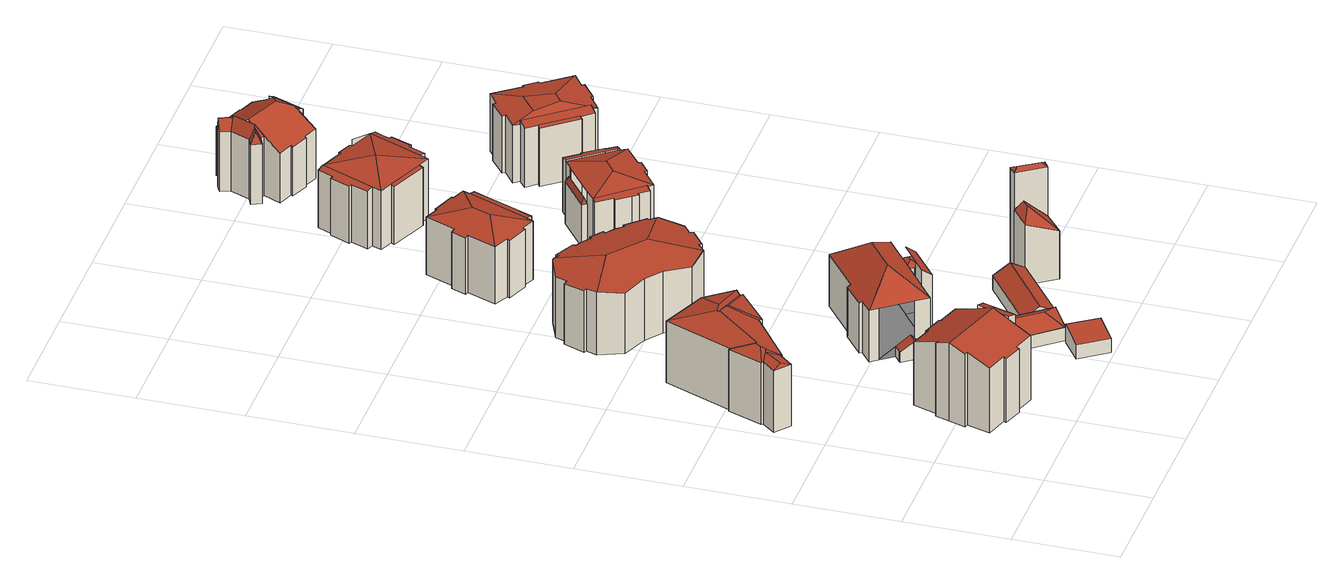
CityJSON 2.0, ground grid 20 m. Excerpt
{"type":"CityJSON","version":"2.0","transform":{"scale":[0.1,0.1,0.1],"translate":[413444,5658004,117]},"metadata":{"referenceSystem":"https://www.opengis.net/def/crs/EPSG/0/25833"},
"CityObjects":{
"building1":{"type":"Building","attributes":{"Gemeindeschluessel":14612000,"Geometrietyp2DReferenz":"3000","function":"31001_9998","roofType":"9999"},"children":["building1-1","building1-2"]},
"building1-1":{"type":"BuildingPart","attributes":{"Dachtyp_tdc":"tdcGableRoof","Dachneigung":19.77,"QualitaetDacherkennung":33,"Geometrietyp2DReferenz":"3000","measuredHeight":16.28,"roofType":"3100"},"parents":["building1"],"geometry":[{"type":"MultiSurface","lod":"2","boundaries":[[[0,1,2,3]],[[1,4,5,2]],[[4,6,7,5]],[[6,8,9,7]],[[8,10,11,9]],[[10,12,13,11]],[[12,14,15,13]],[[14,16,17,15]],[[16,18,19,17]],[[18,20,21,19]],[[20,22,23,21]],[[22,24,25,23]],[[24,26,27,25]],[[26,28,29,27]],[[28,30,31,29]],[[30,32,33,31]],[[32,34,35,33]],[[36,0,3,37]],[[38,39,34,32,30,28,26,24,22,20,18,16]],[[16,14,12,10,8,6,4,1,0,36,40,38]],[[3,2,5,7,9,11,13,15,17,19,21,23,25,27,29,31,33,35,41,37]]],"semantics":{"surfaces":[{"type":"WallSurface"},{"type":"RoofSurface"},{"type":"GroundSurface"}],"values":[0,0,0,0,0,0,0,0,0,0,0,0,0,0,0,0,0,0,1,1,2]}}]},
"building1-2":{"type":"BuildingPart","attributes":{"Dachtyp_tdc":"tdcPolyFlatRoof","Dachneigung":17.88,"QualitaetDacherkennung":44,"Geometrietyp2DReferenz":"3000","measuredHeight":15.7,"roofType":"2100"},"parents":["building1"],"geometry":[{"type":"MultiSurface","lod":"2","boundaries":[[[42,43,44,35]],[[43,45,46,44]],[[45,47,48,46]],[[47,49,50,48]],[[49,51,52,50]],[[51,53,54,52]],[[53,55,37,54]],[[55,36,37]],[[42,35,34]],[[39,56,40,55,53,51,49,47,45,43,42]],[[44,46,48,50,52,54,37,41,35]]],"semantics":{"surfaces":[{"type":"WallSurface"},{"type":"RoofSurface"},{"type":"GroundSurface"}],"values":[0,0,0,0,0,0,0,0,0,1,2]}}]},
"building2":{"type":"Building","attributes":{"Dachtyp_tdc":"tdcFreeFormRoof","Gemeindeschluessel":14612000,"Dachneigung":14.22,"QualitaetDacherkennung":23,"Geometrietyp2DReferenz":"3000","measuredHeight":14.41,"function":"31001_9998","roofType":"5000"},"geometry":[{"type":"Solid","lod":"2","boundaries":[[[[57,58,59,60]],[[58,61,62,59]],[[61,63,64,62]],[[63,65,66,64]],[[65,67,68,66]],[[67,69,70,68]],[[69,71,72,70]],[[71,73,74,72]],[[73,75,76,74]],[[77,78,79,73,71]],[[77,71,69]],[[78,77,69,67]],[[80,81,79,78,67,65]],[[82,80,65,63]],[[83,82,63,61]],[[84,83,61,58]],[[85,86,87,84,58,57]],[[85,57,88]],[[86,85,88,89]],[[87,86,89,90]],[[91,81,80,82,83,84,87,90,92]],[[93,91,92,94]],[[93,94,75]],[[79,81,91,93,75,73]],[[76,95,96,97,98,99,60,59,62,64,66,68,70,72,74]],[[75,94,95,76]],[[94,92,96,95]],[[92,90,97,96]],[[90,89,98,97]],[[89,88,99,98]],[[88,57,60,99]]]],"semantics":{"surfaces":[{"type":"WallSurface"},{"type":"RoofSurface"},{"type":"GroundSurface"}],"values":[[0,0,0,0,0,0,0,0,0,1,1,1,1,1,1,1,1,1,1,1,1,1,1,1,2,0,0,0,0,0,0]]}}]},
"building3":{"type":"Building","attributes":{"Dachtyp_tdc":"tdcPolyFlatRoof","Gemeindeschluessel":14612000,"Dachneigung":29.02,"QualitaetDacherkennung":52,"Geometrietyp2DReferenz":"3000","measuredHeight":4.4,"function":"31001_9998","roofType":"2100"},"geometry":[{"type":"Solid","lod":"2","boundaries":[[[[100,101,102,103]],[[101,104,105,102]],[[104,106,107,105]],[[106,108,109,107]],[[108,100,103,109]],[[108,106,104,101,100]],[[103,102,105,107,109]]]],"semantics":{"surfaces":[{"type":"WallSurface"},{"type":"RoofSurface"},{"type":"GroundSurface"}],"values":[[0,0,0,0,0,1,2]]}}]},
"building4":{"type":"Building","attributes":{"Dachtyp_tdc":"tdcPolyFlatRoof","Gemeindeschluessel":14612000,"Dachneigung":8.91,"QualitaetDacherkennung":63,"Geometrietyp2DReferenz":"3000","measuredHeight":3.82,"function":"31001_9998","roofType":"2100"},"geometry":[{"type":"Solid","lod":"2","boundaries":[[[[110,111,112,113]],[[111,114,115,112]],[[114,116,117,115]],[[116,110,113,117]],[[116,114,111,110]],[[113,112,115,117]]]],"semantics":{"surfaces":[{"type":"WallSurface"},{"type":"RoofSurface"},{"type":"GroundSurface"}],"values":[[0,0,0,0,1,2]]}}]},
"building5":{"type":"Building","attributes":{"Dachtyp_tdc":"tdcFreeFormRoof","Gemeindeschluessel":14612000,"Dachneigung":30.27,"QualitaetDacherkennung":52,"Geometrietyp2DReferenz":"3000","measuredHeight":4.64,"function":"31001_9998","roofType":"5000"},"geometry":[{"type":"Solid","lod":"2","boundaries":[[[[118,119,120,121]],[[119,122,123,120]],[[122,124,125,123]],[[124,126,127,125]],[[126,118,121,127]],[[126,128,129,130,118]],[[129,128,124,122,131]],[[130,129,131,119]],[[119,118,130]],[[126,124,128]],[[122,119,131]],[[121,120,123,125,127]]]],"semantics":{"surfaces":[{"type":"WallSurface"},{"type":"RoofSurface"},{"type":"GroundSurface"}],"values":[[0,0,0,0,0,1,1,1,0,0,0,2]]}}]},
"building6":{"type":"Building","attributes":{"Gemeindeschluessel":14612000,"Geometrietyp2DReferenz":"3000","function":"31001_9998","roofType":"9999"},"children":["building6-1","building6-2","building6-3","building6-4"]},
"building6-1":{"type":"BuildingPart","attributes":{"Dachtyp_tdc":"tdcPolyFlatRoof","Dachneigung":38.25,"QualitaetDacherkennung":37,"Geometrietyp2DReferenz":"3000","measuredHeight":14.03,"roofType":"2100"},"parents":["building6"],"geometry":[{"type":"MultiSurface","lod":"2","boundaries":[[[132,133,134,135]],[[133,136,134]],[[137,132,135,138,139]],[[137,140,133,132]],[[135,134,141,138]]],"semantics":{"surfaces":[{"type":"WallSurface"},{"type":"RoofSurface"},{"type":"GroundSurface"}],"values":[0,0,0,1,2]}}]},
"building6-2":{"type":"BuildingPart","attributes":{"Dachtyp_tdc":"tdcFreeFormRoof","Dachneigung":39.05,"QualitaetDacherkennung":53,"Geometrietyp2DReferenz":"3000","measuredHeight":15.36,"roofType":"5000"},"parents":["building6"],"geometry":[{"type":"MultiSurface","lod":"2","boundaries":[[[142,143,144,145]],[[143,146,147,144]],[[146,148,149,147]],[[148,150,151,149]],[[150,152,153,151]],[[152,154,155,153]],[[154,156,157,155]],[[156,158,157]],[[136,159,160,134]],[[159,161,162,160]],[[161,163,162]],[[164,165,166,167,168]],[[154,152,150,148,146,169]],[[146,143,142,170,171,165,172,169]],[[145,144,147,149,151,153,155,157,141,134,160,162,173,167,166,174,175]],[[165,171,174,166]],[[171,170,175,174]],[[170,142,145,175]],[[165,164,161,159,172]],[[159,136,176,156,154,169,172]]],"semantics":{"surfaces":[{"type":"WallSurface"},{"type":"RoofSurface"},{"type":"GroundSurface"}],"values":[0,0,0,0,0,0,0,0,0,0,0,0,1,1,2,0,0,0,1,1]}}]},
"building6-3":{"type":"BuildingPart","attributes":{"Dachtyp_tdc":"tdcGableRoof","Dachneigung":31.83,"QualitaetDacherkennung":11,"Geometrietyp2DReferenz":"3000","measuredHeight":3.83,"roofType":"3100"},"parents":["building6"],"geometry":[{"type":"MultiSurface","lod":"2","boundaries":[[[163,177,178,162]],[[177,179,180,178]],[[179,181,182,180]],[[181,183,184,182]],[[183,185,186,184]],[[179,177,163,187]],[[187,185,168,185,183,181,179]],[[186,167,186,173,162,178,180,182,184]]],"semantics":{"surfaces":[{"type":"WallSurface"},{"type":"RoofSurface"},{"type":"GroundSurface"}],"values":[0,0,0,0,0,1,1,2]}}]},
"building6-4":{"type":"BuildingPart","attributes":{"Dachtyp_tdc":"tdcFreeFormRoof","Dachneigung":32.34,"QualitaetDacherkennung":12,"Geometrietyp2DReferenz":"3000","measuredHeight":10.21,"roofType":"5000"},"parents":["building6"],"geometry":[{"type":"MultiSurface","lod":"2","boundaries":[[[158,188,189,157]],[[188,190,191,189]],[[192,193,139,190]],[[194,192,190,188]],[[194,188,158]],[[192,194,158,193]],[[157,189,191,138,141]]],"semantics":{"surfaces":[{"type":"WallSurface"},{"type":"RoofSurface"},{"type":"GroundSurface"}],"values":[0,0,1,1,1,1,2]}}]},
"building7":{"type":"Building","attributes":{"Dachtyp_tdc":"tdcFreeFormRoof","Gemeindeschluessel":14612000,"Dachneigung":12.61,"QualitaetDacherkennung":68,"Geometrietyp2DReferenz":"3000","measuredHeight":14.64,"function":"31001_9998","roofType":"5000"},"geometry":[{"type":"Solid","lod":"2","boundaries":[[[[195,196,197,198]],[[196,199,200,197]],[[199,201,202,200]],[[201,203,204,202]],[[203,205,206,204]],[[205,207,208,206]],[[207,209,210,208]],[[209,211,212,210]],[[211,213,214,212]],[[198,197,200,202,204,206,208,210,212,214,215,216,217,218,219,220,221,222,223,224,225,226,227,228,229,230,231,232,233,234,235,236]],[[213,237,215,214]],[[237,238,216,215]],[[238,239,217,216]],[[239,240,218,217]],[[240,241,219,218]],[[241,242,220,219]],[[242,243,221,220]],[[243,244,222,221]],[[244,245,223,222]],[[245,246,224,223]],[[246,247,225,224]],[[247,248,226,225]],[[248,249,227,226]],[[249,250,228,227]],[[250,251,229,228]],[[251,252,230,229]],[[252,253,231,230]],[[253,254,232,231]],[[254,255,233,232]],[[255,256,234,233]],[[256,257,235,234]],[[257,258,236,235]],[[258,195,198,236]],[[241,240,239,259,260,261,245,244,243,242]],[[262,263,256,255,254,253,252,251,250]],[[262,260,259,238,237,213,211,209,207,205,203,201,199,196,195,258,257,263]],[[246,261,260,262,250,249,248,247]],[[246,245,261]],[[257,256,263]],[[239,238,259]]]],"semantics":{"surfaces":[{"type":"WallSurface"},{"type":"GroundSurface"},{"type":"RoofSurface"}],"values":[[0,0,0,0,0,0,0,0,0,1,0,0,0,0,0,0,0,0,0,0,0,0,0,0,0,0,0,0,0,0,0,0,0,2,2,2,2,0,0,0]]}}]},
"building8":{"type":"Building","attributes":{"Dachtyp_tdc":"tdcGableRoof","Gemeindeschluessel":14612000,"Dachneigung":29.6,"QualitaetDacherkennung":66,"Geometrietyp2DReferenz":"3000","measuredHeight":4.76,"function":"31001_9998","roofType":"3100"},"geometry":[{"type":"Solid","lod":"2","boundaries":[[[[264,265,266,267]],[[265,268,269,266]],[[268,270,271,269]],[[270,264,267,271]],[[268,265,272]],[[264,270,273]],[[265,264,273,272]],[[270,268,272,273]],[[267,266,269,271]]]],"semantics":{"surfaces":[{"type":"WallSurface"},{"type":"RoofSurface"},{"type":"GroundSurface"}],"values":[[0,0,0,0,0,0,1,1,2]]}}]},
"building9":{"type":"Building","attributes":{"Gemeindeschluessel":14612000,"Geometrietyp2DReferenz":"3000","function":"31001_9998","roofType":"9999"},"children":["building9-1","building9-2","building9-3"]},
"building9-1":{"type":"BuildingPart","attributes":{"Dachtyp_tdc":"tdcHipRoof","Dachneigung":13.97,"QualitaetDacherkennung":75,"Geometrietyp2DReferenz":"3000","measuredHeight":13.38,"roofType":"3200"},"parents":["building9"],"geometry":[{"type":"MultiSurface","lod":"2","boundaries":[[[274,275,276,277]],[[275,278,279,276]],[[278,280,281,279]],[[280,282,283,281]],[[282,284,285,283]],[[284,286,287,285]],[[286,288,289,287]],[[288,290,291,289]],[[292,293,294,295]],[[293,296,297,294]],[[296,298,299,297]],[[298,300,301,299]],[[300,302,303,301]],[[302,304,305,303]],[[304,306,307,305]],[[306,308,309,307]],[[308,274,277,309]],[[304,302,300,298,296,293,310]],[[288,286,284,282,280,278,311]],[[293,292,290,288,311,310]],[[278,275,274,308,306,304,310,311]],[[277,276,279,281,283,285,287,289,291,295,294,297,299,301,303,305,307,309]]],"semantics":{"surfaces":[{"type":"WallSurface"},{"type":"RoofSurface"},{"type":"GroundSurface"}],"values":[0,0,0,0,0,0,0,0,0,0,0,0,0,0,0,0,0,1,1,1,1,2]}}]},
"building9-2":{"type":"BuildingPart","attributes":{"Dachtyp_tdc":"tdcFreeFormRoof","Dachneigung":73.82,"QualitaetDacherkennung":34,"Geometrietyp2DReferenz":"3000","measuredHeight":11.13,"roofType":"5000"},"parents":["building9"],"geometry":[{"type":"MultiSurface","lod":"2","boundaries":[[[312,313,314,315]],[[313,316,317,314]],[[316,318,319,317]],[[320,318,316]],[[321,320,316,313]],[[321,313,312]],[[320,321,312,318]],[[314,317,319,315]]],"semantics":{"surfaces":[{"type":"WallSurface"},{"type":"RoofSurface"},{"type":"GroundSurface"}],"values":[0,0,0,1,1,1,1,2]}}]},
"building9-3":{"type":"BuildingPart","attributes":{"Dachtyp_tdc":"tdcPolyFlatRoof","Dachneigung":15.11,"QualitaetDacherkennung":60,"Geometrietyp2DReferenz":"3000","measuredHeight":12.25,"roofType":"2100"},"parents":["building9"],"geometry":[{"type":"MultiSurface","lod":"2","boundaries":[[[322,319,318]],[[322,323,324,319]],[[323,292,295,324]],[[290,325,326,291]],[[325,327,315,326]],[[327,312,315]],[[325,290,292,323,322,327]],[[319,324,295,291,326,315]]],"semantics":{"surfaces":[{"type":"WallSurface"},{"type":"RoofSurface"},{"type":"GroundSurface"}],"values":[0,0,0,0,0,0,1,2]}}]},
"building10":{"type":"Building","attributes":{"Dachtyp_tdc":"tdcHipAndGableRoof","Gemeindeschluessel":14612000,"Dachneigung":42.43,"QualitaetDacherkennung":3,"Geometrietyp2DReferenz":"3000","measuredHeight":13.98,"function":"31001_9998","roofType":"5000"},"geometry":[{"type":"Solid","lod":"2","boundaries":[[[[328,329,330,331]],[[329,332,333,330]],[[332,334,335,333]],[[334,328,331,335]],[[332,329,336]],[[328,334,337]],[[329,328,337,336]],[[334,332,336,337]],[[331,330,333,335]]]],"semantics":{"surfaces":[{"type":"WallSurface"},{"type":"RoofSurface"},{"type":"GroundSurface"}],"values":[[0,0,0,0,1,0,1,1,2]]}}]},
"building11":{"type":"Building","attributes":{"Dachtyp_tdc":"tdcFreeFormRoof","Gemeindeschluessel":14612000,"Dachneigung":34.94,"QualitaetDacherkennung":4,"Geometrietyp2DReferenz":"3000","measuredHeight":20.67,"function":"31001_9998","roofType":"5000"},"geometry":[{"type":"Solid","lod":"2","boundaries":[[[[338,339,340]],[[341,338,340,342]],[[335,343,344,331]],[[340,339,343,335]],[[339,345,344,343]],[[345,342,331,344]],[[342,340,335,331]],[[341,342,345]],[[338,341,345,339]]]],"semantics":{"surfaces":[{"type":"RoofSurface"},{"type":"GroundSurface"},{"type":"WallSurface"}],"values":[[0,0,1,2,2,2,2,0,0]]}}]},
"building12":{"type":"Building","attributes":{"Gemeindeschluessel":14612000,"Geometrietyp2DReferenz":"3000","function":"31001_9998","roofType":"9999"},"children":["building12-1","building12-2","building12-3","building12-4"]},
"building12-1":{"type":"BuildingPart","attributes":{"Dachtyp_tdc":"tdcPolyFlatRoof","Dachneigung":14.98,"QualitaetDacherkennung":64,"Geometrietyp2DReferenz":"3000","measuredHeight":11.66,"roofType":"2100"},"parents":["building12"],"geometry":[{"type":"MultiSurface","lod":"2","boundaries":[[[346,347,348,349,350]],[[347,351,352,348]],[[351,353,354,352]],[[353,355,356,354]],[[355,357,358,356]],[[357,359,360,358]],[[359,361,362,363,360]],[[359,357,355,353,351,347,346,361]],[[363,349,348,352,354,356,358,360]]],"semantics":{"surfaces":[{"type":"WallSurface"},{"type":"RoofSurface"},{"type":"GroundSurface"}],"values":[0,0,0,0,0,0,0,1,2]}}]},
"building12-2":{"type":"BuildingPart","attributes":{"Dachtyp_tdc":"tdcPolyFlatRoof","Dachneigung":14.12,"QualitaetDacherkennung":52,"Geometrietyp2DReferenz":"3000","measuredHeight":11.65,"roofType":"2100"},"parents":["building12"],"geometry":[{"type":"MultiSurface","lod":"2","boundaries":[[[364,365,366,367,368]],[[365,369,370,366]],[[369,371,372,370]],[[371,373,374,372]],[[373,375,376,374]],[[375,377,378,376]],[[377,379,380,378]],[[379,381,382,383,380]],[[379,377,375,373,371,369,365,364,381]],[[383,367,366,370,372,374,376,378,380]]],"semantics":{"surfaces":[{"type":"WallSurface"},{"type":"RoofSurface"},{"type":"GroundSurface"}],"values":[0,0,0,0,0,0,0,0,1,2]}}]},
"building12-3":{"type":"BuildingPart","attributes":{"Dachtyp_tdc":"tdcHipRoof","Dachneigung":14.1,"QualitaetDacherkennung":66,"Geometrietyp2DReferenz":"3000","measuredHeight":12.8,"roofType":"3200"},"parents":["building12"],"geometry":[{"type":"MultiSurface","lod":"2","boundaries":[[[384,385,386,387]],[[385,388,389,386]],[[388,368,367,389]],[[382,390,391,383]],[[390,392,391]],[[393,394,395,396,397]],[[394,350,349,395]],[[362,398,399,363]],[[398,400,401,399]],[[400,402,403,401]],[[402,384,387,403]],[[398,362,350,404]],[[382,368,388,405]],[[350,394,393,390,382,405,404]],[[388,385,384,402,400,398,404,405]],[[387,386,389,367,383,391,396,395,349,363,399,401,403]]],"semantics":{"surfaces":[{"type":"WallSurface"},{"type":"RoofSurface"},{"type":"GroundSurface"}],"values":[0,0,0,0,0,0,0,0,0,0,0,1,1,1,1,2]}}]},
"building12-4":{"type":"BuildingPart","attributes":{"Dachtyp_tdc":"tdcFreeFormRoof","Dachneigung":68.48,"QualitaetDacherkennung":34,"Geometrietyp2DReferenz":"3000","measuredHeight":9.92,"roofType":"5000"},"parents":["building12"],"geometry":[{"type":"MultiSurface","lod":"2","boundaries":[[[392,406,407,391]],[[406,408,409,407]],[[408,410,411,409]],[[410,397,396,411]],[[397,410,408,412]],[[413,412,408,406]],[[413,406,392]],[[412,413,392,397]],[[407,409,411,396,391]]],"semantics":{"surfaces":[{"type":"WallSurface"},{"type":"RoofSurface"},{"type":"GroundSurface"}],"values":[0,0,0,0,1,1,1,1,2]}}]},
"building13":{"type":"Building","attributes":{"Gemeindeschluessel":14612000,"Geometrietyp2DReferenz":"3000","function":"31001_9998","roofType":"9999"},"children":["building13-1","building13-2","building13-3","building13-4"]},
"building13-1":{"type":"BuildingPart","attributes":{"Dachtyp_tdc":"tdcPolyFlatRoof","Dachneigung":13.31,"QualitaetDacherkennung":67,"Geometrietyp2DReferenz":"3000","measuredHeight":12.29,"roofType":"2100"},"parents":["building13"],"geometry":[{"type":"MultiSurface","lod":"2","boundaries":[[[414,415,416,417]],[[415,418,419,416]],[[418,420,421,419]],[[420,422,423,421]],[[422,424,425,423]],[[424,426,427,425]],[[426,428,429,427]],[[428,426,424,422,420,418,415,414]],[[417,416,419,421,423,425,427,429]]],"semantics":{"surfaces":[{"type":"WallSurface"},{"type":"RoofSurface"},{"type":"GroundSurface"}],"values":[0,0,0,0,0,0,0,1,2]}}]},
"building13-2":{"type":"BuildingPart","attributes":{"Dachtyp_tdc":"tdcPolyFlatRoof","Dachneigung":15,"QualitaetDacherkennung":30,"Geometrietyp2DReferenz":"3000","measuredHeight":12.25,"roofType":"2100"},"parents":["building13"],"geometry":[{"type":"MultiSurface","lod":"2","boundaries":[[[430,431,432,433]],[[431,434,435,432]],[[434,436,437,435]],[[436,434,431,430]],[[433,432,435,437]]],"semantics":{"surfaces":[{"type":"WallSurface"},{"type":"RoofSurface"},{"type":"GroundSurface"}],"values":[0,0,0,1,2]}}]},
"building13-3":{"type":"BuildingPart","attributes":{"Dachtyp_tdc":"tdcTentRoof","Dachneigung":12.57,"QualitaetDacherkennung":67,"Geometrietyp2DReferenz":"3000","measuredHeight":13.76,"roofType":"3500"},"parents":["building13"],"geometry":[{"type":"MultiSurface","lod":"2","boundaries":[[[438,439,440,441]],[[439,442,443,440]],[[444,445,446,447]],[[445,448,430,433,446]],[[449,436,437,436]],[[436,450,451,437]],[[450,414,417,451]],[[428,452,429]],[[452,453,454,429]],[[453,438,441,454]],[[445,444,455,456]],[[450,436,449,448,445,456]],[[428,414,450,456]],[[455,442,439,438,453,452,428,456]],[[441,440,443,457,447,446,433,437,451,417,429,454]]],"semantics":{"surfaces":[{"type":"WallSurface"},{"type":"RoofSurface"},{"type":"GroundSurface"}],"values":[0,0,0,0,0,0,0,0,0,0,1,1,1,1,2]}}]},
"building13-4":{"type":"BuildingPart","attributes":{"Dachtyp_tdc":"tdcPolyFlatRoof","Dachneigung":13.42,"QualitaetDacherkennung":65,"Geometrietyp2DReferenz":"3000","measuredHeight":13.5,"roofType":"2100"},"parents":["building13"],"geometry":[{"type":"MultiSurface","lod":"2","boundaries":[[[458,443,442]],[[458,459,460,443]],[[459,461,462,460]],[[461,463,464,462]],[[463,465,466,464]],[[465,467,468,466]],[[467,469,470,468]],[[469,471,472,470]],[[471,444,447,472]],[[444,471,469,467,465,463,461,459,458,455]],[[457,443,460,462,464,466,468,470,472,447]]],"semantics":{"surfaces":[{"type":"WallSurface"},{"type":"RoofSurface"},{"type":"GroundSurface"}],"values":[0,0,0,0,0,0,0,0,0,1,2]}}]},
"building14":{"type":"Building","attributes":{"Gemeindeschluessel":14612000,"Geometrietyp2DReferenz":"3000","function":"31001_9998","roofType":"9999"},"children":["building14-1","building14-2","building14-3"]},
"building14-1":{"type":"BuildingPart","attributes":{"Dachtyp_tdc":"tdcGableAndHippedGRoof","Dachneigung":29.34,"QualitaetDacherkennung":48,"Geometrietyp2DReferenz":"3000","measuredHeight":14.38,"roofType":"9999"},"parents":["building14"],"geometry":[{"type":"MultiSurface","lod":"2","boundaries":[[[473,474,475,476]],[[474,477,478,475]],[[477,479,480,478]],[[481,482,483,484]],[[485,486,487]],[[486,488,479,477,474,473,489,490,491,492,493,494,495,496,497,487]],[[497,498,499,500,501,502,503,504,482,481,505,485,487]],[[483,506,507,508,509,510,511,512,513,514,515,516,517,518,476,475,478,480,519,520,484]],[[482,504,506,483]],[[504,503,507,506]],[[503,502,508,507]],[[502,501,509,508]],[[501,500,510,509]],[[500,499,511,510]],[[493,492,515,514,521]],[[492,491,516,515]],[[491,490,517,516]],[[490,489,518,517]],[[489,473,476,518]]],"semantics":{"surfaces":[{"type":"WallSurface"},{"type":"RoofSurface"},{"type":"GroundSurface"}],"values":[0,0,0,0,1,1,1,2,0,0,0,0,0,0,0,0,0,0,0]}}]},
"building14-2":{"type":"BuildingPart","attributes":{"Dachtyp_tdc":"tdcFreeFormRoof","Dachneigung":64.26,"QualitaetDacherkennung":20,"Geometrietyp2DReferenz":"3000","measuredHeight":14.97,"roofType":"5000"},"parents":["building14"],"geometry":[{"type":"MultiSurface","lod":"2","boundaries":[[[522,523,524,525]],[[523,526,527,524]],[[526,528,529,527]],[[528,530,531,529]],[[530,532,533,534,531]],[[535,536,511,499]],[[535,537,538,536]],[[537,539,540,538]],[[539,541,542,540]],[[541,522,525,542]],[[537,535,543,544,545]],[[535,499,546,543]],[[499,498,547,496,548,549,546]],[[548,494,521,494,532,530,550,551,549]],[[530,528,526,550]],[[526,523,522,551,550]],[[522,541,544,543,546,549,551]],[[541,539,545,544]],[[539,537,545]],[[525,524,527,529,531,534,514,513,512,511,536,538,540,542]]],"semantics":{"surfaces":[{"type":"WallSurface"},{"type":"RoofSurface"},{"type":"GroundSurface"}],"values":[0,0,0,0,0,0,0,0,0,0,1,1,1,1,1,1,1,1,1,2]}}]},
"building14-3":{"type":"BuildingPart","attributes":{"Dachtyp_tdc":"tdcPolyFlatRoof","Dachneigung":32.77,"QualitaetDacherkennung":67,"Geometrietyp2DReferenz":"3000","measuredHeight":13.02,"roofType":"2100"},"parents":["building14"],"geometry":[{"type":"MultiSurface","lod":"2","boundaries":[[[552,553,554,480,479]],[[553,555,556,554]],[[555,557,481,484,556]],[[557,555,553,552,488,558,559,505]],[[480,554,556,484,520,519]]],"semantics":{"surfaces":[{"type":"WallSurface"},{"type":"RoofSurface"},{"type":"GroundSurface"}],"values":[0,0,0,1,2]}}]},
"building15":{"type":"Building","attributes":{"Gemeindeschluessel":14612000,"Geometrietyp2DReferenz":"3000","function":"31001_9998","roofType":"9999"},"children":["building15-1","building15-2","building15-3"]},
"building15-1":{"type":"BuildingPart","attributes":{"Dachtyp_tdc":"tdcPolyFlatRoof","Dachneigung":13.31,"QualitaetDacherkennung":44,"Geometrietyp2DReferenz":"3000","measuredHeight":12.23,"roofType":"2100"},"parents":["building15"],"geometry":[{"type":"MultiSurface","lod":"2","boundaries":[[[560,561,562,563]],[[561,564,565,562]],[[564,566,567,568,565]],[[566,564,561,560,569]],[[570,563,562,565,568]]],"semantics":{"surfaces":[{"type":"WallSurface"},{"type":"RoofSurface"},{"type":"GroundSurface"}],"values":[0,0,0,1,2]}}]},
"building15-2":{"type":"BuildingPart","attributes":{"Dachtyp_tdc":"tdcPolyFlatRoof","Dachneigung":11.84,"QualitaetDacherkennung":62,"Geometrietyp2DReferenz":"3000","measuredHeight":12.64,"roofType":"2100"},"parents":["building15"],"geometry":[{"type":"MultiSurface","lod":"2","boundaries":[[[567,571,572,568]],[[571,573,574,575,572]],[[576,577,578,579,580]],[[577,560,563,578]],[[570,568,572,575,579,578,563]],[[560,577,576,573,571,567,569]]],"semantics":{"surfaces":[{"type":"WallSurface"},{"type":"GroundSurface"},{"type":"RoofSurface"}],"values":[0,0,0,0,1,2]}}]},
"building15-3":{"type":"BuildingPart","attributes":{"Dachtyp_tdc":"tdcCutTentRoof","Dachneigung":13.09,"QualitaetDacherkennung":73,"Geometrietyp2DReferenz":"3000","measuredHeight":13.3,"roofType":"9999"},"parents":["building15"],"geometry":[{"type":"MultiSurface","lod":"2","boundaries":[[[581,582,583,584]],[[582,585,586,583]],[[585,587,588,586]],[[587,589,590,588]],[[589,591,592,590]],[[591,593,594,592]],[[593,595,596,594]],[[595,580,579,596]],[[574,597,598,575]],[[597,599,600,598]],[[599,601,602,600]],[[601,603,604,602]],[[603,605,606,604]],[[605,607,608,606]],[[607,609,610,608]],[[609,611,612,610]],[[611,581,584,612]],[[595,593,591,589,587,585,613,614]],[[597,574,580,595,614,615]],[[607,605,603,601,599,597,615,616]],[[585,582,581,611,609,607,616,613]],[[616,615,614,613]],[[584,583,586,588,590,592,594,596,579,575,598,600,602,604,606,608,610,612]]],"semantics":{"surfaces":[{"type":"WallSurface"},{"type":"RoofSurface"},{"type":"GroundSurface"}],"values":[0,0,0,0,0,0,0,0,0,0,0,0,0,0,0,0,0,1,1,1,1,1,2]}}]}
},
"vertices":[
[233,94,146],[191,107,146],[191,107,12],[233,94,12],[189,102,144],[189,102,12],[150,114,144],[150,114,12],[152,119,146],[152,119,12],[110,132,146],[110,132,12],[123,177,163],[123,177,12],[116,179,163],[116,179,12],[126,211,175],[126,211,12],[135,238,164],[135,238,12],[142,235,164],[142,235,12],[158,285,144],[158,285,12],[200,271,144],[200,271,12],[201,276,142],[201,276,12],[240,264,142],[240,264,12],[239,259,144],[239,259,12],[281,246,144],[281,246,12],[267,201,162],[267,201,12],[247,138,163],[247,138,12],[257,170,175],[262,184,169],[252,155,169],[257,170,12],
[267,201,169],[285,196,163],[285,196,12],[282,186,163],[282,186,12],[278,174,163],[278,174,12],[272,155,163],[272,155,12],[269,142,163],[269,142,12],[265,132,163],[265,132,12],[247,138,169],[257,170,169],
[1,494,141],[23,520,141],[23,520,13],[1,494,13],[19,523,141],[19,523,13],[45,590,141],[45,590,13],[49,589,141],[49,589,13],[102,721,141],[102,721,13],[193,684,141],[193,684,13],[234,632,141],[234,632,13],[220,622,141],[220,622,13],[224,618,141],[224,618,13],[161,642,154],[137,638,157],[135,636,157],[67,545,150],[135,633,158],[64,545,150],[58,536,149],[58,526,147],[22,489,146],[49,523,146],[55,524,147],[30,471,141],[52,497,141],[54,495,141],[163,629,152],[152,567,141],[165,626,152],[156,562,141],[156,562,13],[152,567,13],[54,495,13],[52,497,13],[30,471,13],
[354,194,37],[353,196,35],[353,196,11],[354,194,11],[395,229,35],[395,229,11],[416,202,54],[416,202,11],[375,170,54],[375,170,11],
[392,58,35],[439,92,44],[439,92,6],[392,58,6],[476,39,44],[476,39,6],[431,6,35],[431,6,6],
[439,92,37],[375,170,36],[375,170,10],[439,92,10],[416,202,49],[416,202,10],[441,171,49],[441,171,10],[480,122,48],[480,122,10],[479,122,49],[448,133,56],[439,93,38],[402,191,56],
[390,321,134],[378,337,149],[378,337,9],[390,321,9],[378,337,116],[453,370,134],[453,370,9],[453,370,102],[441,385,149],[441,385,9],
[343,462,112],[346,457,116],[346,457,9],[343,462,9],[429,521,116],[429,521,9],[431,518,116],[431,518,9],[440,506,116],[440,506,9],[455,487,116],[455,487,9],[499,430,116],[499,430,9],[471,408,116],[471,408,9],[471,408,102],[345,311,116],[345,311,9],[327,334,116],[327,334,9],[327,334,39],[286,388,116],[275,402,116],[275,402,9],[286,388,9],[286,388,10],[418,440,163],[297,427,112],[300,422,116],[355,392,163],[322,340,9],[300,422,9],[297,427,9],[441,385,116],
[310,320,39],[310,320,9],[305,327,47],[305,327,9],[288,349,30],[288,349,9],[292,352,30],[292,352,9],[305,362,30],[305,362,9],[322,340,47],
[489,384,102],[489,384,9],[460,361,102],[460,361,9],[462,382,111],[441,385,102],[468,387,111],
[307,954,131],[305,947,133],[305,947,5],[307,954,5],[319,941,132],[319,941,5],[337,928,132],[337,928,5],[341,933,131],[341,933,5],[364,915,131],[364,915,5],[360,910,132],[360,910,5],[376,898,132],[376,898,5],[388,883,133],[388,883,5],[393,887,132],[393,887,5],[422,852,5],[418,848,5],[428,833,5],[422,783,5],[403,769,5],[408,763,5],[371,736,5],[367,741,5],[350,727,5],[300,733,5],[267,776,5],[235,801,5],[184,821,5],[165,867,5],[173,889,5],[167,891,5],[183,932,5],[190,930,5],[199,952,5],[244,971,5],[260,965,5],[263,972,5],[422,852,134],[418,848,135],[428,833,136],[422,783,131],[403,769,132],[408,763,130],[371,736,133],[367,741,134],[350,727,135],[300,733,130],[267,776,133],[235,801,133],[184,821,130],[165,867,136],[173,889,134],[167,891,133],[183,932,130],[190,930,132],[199,952,131],[244,971,136],[260,965,136],[263,972,134],[427,835,137],[334,825,151],[348,727,136],[263,879,151],[248,970,137],
[441,171,38],[563,262,38],[563,262,9],[441,171,9],[600,214,41],[600,214,9],[480,122,41],[480,122,9],[583,236,57],[462,145,57],
[277,1166,137],[285,1164,139],[285,1164,20],[277,1166,20],[308,1222,139],[308,1222,20],[336,1210,140],[336,1210,20],[338,1214,139],[338,1214,20],[380,1197,141],[380,1197,20],[379,1193,142],[379,1193,20],[404,1183,142],[404,1183,20],[399,1170,142],[399,1170,20],[351,1051,142],[346,1038,142],[346,1038,20],[351,1051,20],[320,1048,141],[320,1048,20],[318,1044,140],[318,1044,20],[276,1060,139],[276,1060,20],[279,1065,140],[279,1065,20],[250,1078,139],[250,1078,20],[272,1135,139],[272,1135,20],[265,1137,137],[265,1137,20],[326,1110,154],[340,1146,154],
[401,1137,112],[411,1134,112],[411,1134,20],[401,1137,20],[384,1068,112],[384,1068,20],[374,1071,112],[374,1071,20],[381,1074,130],[404,1130,131],
[374,1071,139],[364,1046,139],[364,1046,20],[412,1165,139],[412,1165,20],[401,1137,139],
[678,196,103],[636,162,104],[636,162,4],[678,196,4],[600,214,129],[600,214,4],[642,247,128],[642,247,4],[638,221,144],[653,233,144],
[655,245,211],[657,258,205],[642,247,205],[680,208,211],[678,196,205],[657,258,4],[692,206,4],[692,206,205],
[566,1044,132],[578,1053,129],[578,1053,16],[566,1044,16],[566,1044,129],[599,1025,129],[599,1025,16],[603,1028,127],[603,1028,16],[630,992,127],[630,992,16],[627,989,129],[627,989,16],[639,972,129],[639,972,16],[629,964,132],[629,964,129],[629,964,16],
[528,884,132],[517,875,129],[517,875,16],[528,884,16],[528,884,129],[503,893,129],[503,893,16],[500,890,128],[500,890,16],[492,900,128],[492,900,16],[473,926,128],[473,926,16],[476,929,129],[476,929,16],[454,957,129],[454,957,16],[462,963,131],[462,963,129],[462,963,16],
[579,899,128],[575,903,129],[575,903,16],[579,899,16],[537,874,129],[537,874,16],[484,980,129],[484,980,16],[484,980,103],[548,1030,129],[549,1030,129],[549,1030,16],[548,1030,16],[548,1030,103],[637,952,129],[637,952,16],[599,922,129],[599,922,16],[603,917,128],[603,917,16],[566,970,144],[539,949,144],
[478,988,103],[478,988,16],[543,1038,103],[543,1038,16],[546,1034,103],[546,1034,16],[542,1031,115],[485,987,115],
[370,1339,142],[358,1344,139],[358,1344,20],[370,1339,20],[371,1378,139],[371,1378,20],[366,1380,138],[366,1380,20],[382,1419,138],[382,1419,20],[387,1417,139],[387,1417,20],[400,1447,139],[400,1447,20],[412,1442,143],[412,1442,20],
[462,1280,142],[459,1273,140],[459,1273,20],[462,1280,20],[385,1303,140],[385,1303,20],[388,1310,142],[388,1310,20],
[462,1428,141],[490,1417,141],[490,1417,20],[462,1428,20],[489,1411,143],[489,1411,20],[493,1289,143],[485,1271,143],[485,1271,20],[493,1289,20],[462,1280,143],[388,1310,143],[363,1321,142],[363,1321,20],[412,1442,142],[459,1423,143],[459,1423,20],[535,1392,143],[449,1356,157],[535,1392,20],
[489,1411,155],[548,1387,139],[548,1387,20],[542,1374,139],[542,1374,20],[535,1358,140],[535,1358,20],[542,1355,138],[542,1355,20],[526,1315,138],[526,1315,20],[520,1317,139],[520,1317,20],[506,1284,139],[506,1284,20],
[578,1640,121],[606,1629,121],[606,1629,19],[578,1640,19],[591,1594,143],[591,1594,19],[592,1594,143],[592,1594,19],[567,1532,144],[552,1497,122],[552,1497,19],[567,1532,19],[571,1542,150],[588,1584,150],[559,1571,163],[588,1585,149],[579,1644,118],[543,1658,118],[542,1655,121],[512,1667,121],[504,1646,134],[499,1634,141],[499,1633,142],[498,1631,143],[486,1601,163],[473,1569,143],[473,1568,143],[459,1534,122],[488,1523,122],[486,1519,120],[522,1505,120],[524,1509,122],[570,1541,149],[524,1509,19],[522,1505,19],[486,1519,19],[488,1523,19],[459,1534,19],[473,1568,19],[486,1601,19],[499,1633,19],[504,1646,19],[512,1667,19],[542,1655,19],[543,1658,19],[579,1644,19],[588,1584,19],[571,1542,19],[504,1646,115],
[471,1628,143],[463,1646,143],[463,1646,19],[471,1628,19],[472,1651,166],[472,1651,19],[482,1655,143],[482,1655,19],[490,1637,143],[490,1637,19],[499,1634,143],[499,1634,142],[499,1634,19],[464,1571,143],[464,1571,19],[448,1564,143],[448,1564,19],[439,1582,143],[439,1582,19],[455,1590,143],[455,1590,19],[463,1582,165],[463,1582,164],[452,1577,164],[466,1583,169],[486,1601,143],[499,1633,143],[483,1627,169],[482,1629,166],[482,1628,166],
[592,1594,149],[602,1589,142],[602,1589,19],[578,1528,142],[578,1528,19],[567,1532,149],[588,1584,149],[571,1542,149],
[707,1060,133],[702,1055,132],[702,1055,11],[707,1060,11],[652,1117,132],[652,1117,11],[659,1122,134],[659,1122,133],[659,1122,11],[708,1060,134],[708,1060,11],
[642,1142,133],[642,1142,11],[658,1155,138],[658,1155,130],[658,1155,11],[741,1050,138],[725,1038,134],[725,1038,11],[741,1050,11],[741,1050,130],
[802,1165,128],[797,1160,130],[797,1160,11],[802,1165,11],[837,1108,130],[837,1108,11],[811,1089,130],[811,1089,11],[815,1084,129],[815,1084,11],[781,1058,129],[781,1058,11],[778,1062,130],[778,1062,11],[748,1040,130],[748,1040,11],[650,1166,130],[650,1166,11],[679,1188,130],[679,1188,11],[675,1193,129],[675,1193,11],[709,1220,129],[709,1220,11],[713,1215,130],[713,1215,11],[738,1234,130],[738,1234,11],[778,1183,130],[778,1183,11],[783,1188,128],[783,1188,11],[751,1118,144],[730,1102,144],[691,1141,140],[731,1172,140]
]}
